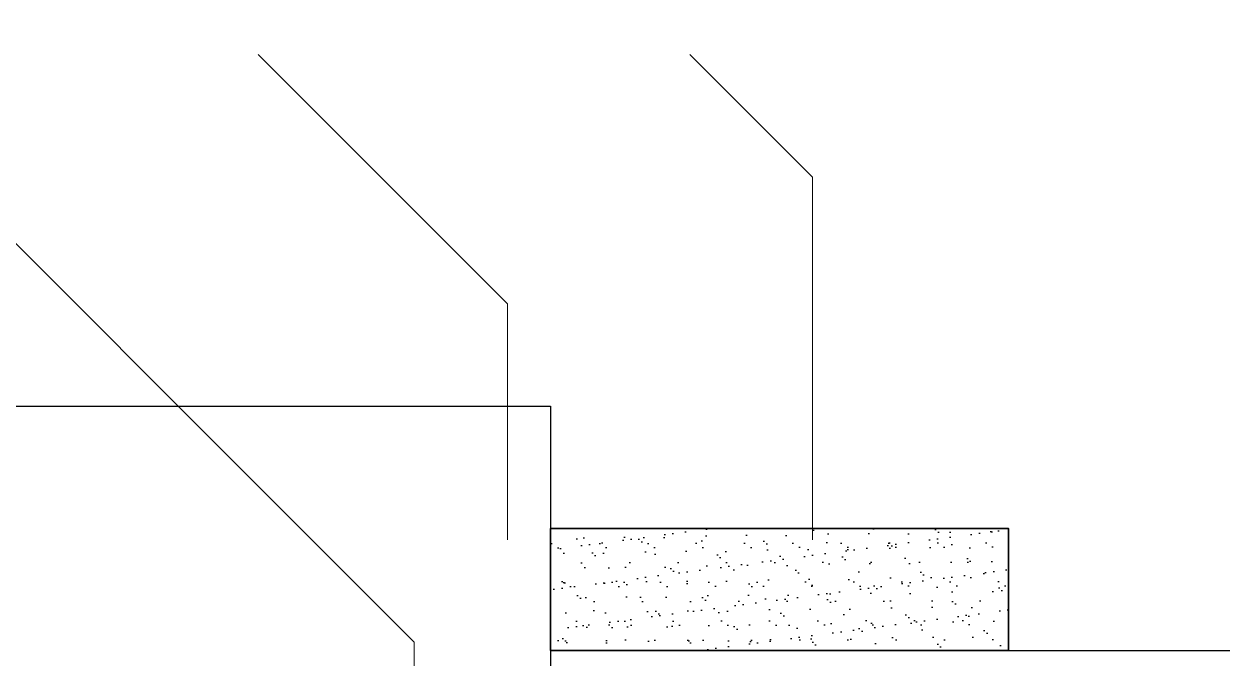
# Model space of a CAD drawing. Header units: millimetres. Extents: x 14753 to 45183, y 5640 to 19518.
# Drawn here: x 41673.9 to 41762.2, y 18291.2 to 18338 of the extents above; entities that cross this region are included whole.
import ezdxf

# ---------------------------------------------------------------- set-up
doc = ezdxf.new("R2010")
doc.units = ezdxf.units.MM
doc.linetypes.add('DASHDOT2', pattern=[0.5, 0.25, -0.125, 0, -0.125])
doc.linetypes.add('HIDDEN', pattern=[0.375, 0.25, -0.125])
for name, color, linetype in [('5', 5, 'HIDDEN'), ('pencere', 2, 'Continuous'), ('SIVA', 8, 'Continuous'), ('tarama', 253, 'Continuous')]:
    doc.layers.add(name, color=color, linetype=linetype)
doc.layers.add('söve', color=126, linetype='Continuous', lineweight=35)
doc.layers.add('YAZI', color=1, linetype='Continuous', lineweight=0)

# ---------------------------------------------------------------- blocks, each defined once
blk = doc.blocks.new('A$C1A495F32')
at = {"layer": 'tarama'}
h = blk.add_hatch(dxfattribs=at)
h.set_pattern_fill('AR-SAND', color=256, scale=0.0002, style=0)
h.set_pattern_definition([(37.5, (5.4375, 4.0625), (-0.0008, 0.0244707), [0, -0.019304, 0, -0.02159, 0, -0.0206375]), (7.5, (5.4375, 4.0625), (0.0224762, 0.0358413), [0, -0.010414, 0, -0.017399, 0, -0.0066675]), (327.5, (5.421879, 4.0625), (0.0395496, 7.19e-05), [0, -0.00635, 0, -0.02286, 0, -0.029845]), (317.5, (5.42188, 4.0625), (0.0381778, 0.0111465), [0, -0.003175, 0, -0.014986, 0, -0.017145])])
h.paths.add_polyline_path([(5.4375, 4.1625), (5.8125, 4.1625), (5.8125, 4.0625), (5.4375, 4.0625)])
at = {"layer": 'pencere', "linetype": 'Continuous'}
blk.add_lwpolyline([(2.0625, 4.0625), (2.0625, 4.2625), (5.4375, 4.2625), (5.4375, 4.0625)], dxfattribs=at)
at = {"layer": 'SIVA'}
blk.add_line((5.4375, 4.0625), (5.4375, 3.8), dxfattribs=at)
at = {"layer": 'SIVA', "ltscale": 10}
blk.add_lwpolyline([(5.4375, 4.0625), (7.48696, 4.0625)], dxfattribs=at)
at = {"layer": 'söve', "color": 34}
blk.add_lwpolyline([(5.4375, 4.1625), (5.8125, 4.1625), (5.8125, 4.0625), (5.4375, 4.0625)], close=True, dxfattribs=at)
at = {"layer": 'tarama', "linetype": 'DASHDOT2', "ltscale": 50}
blk.add_circle((3.75, 3.75), 3.75, dxfattribs=at)
at = {"layer": 'YAZI', "linetype": 'Continuous'}
for points in [[(5.32587, 3.84852), (5.32587, 4.0692), (4.84442, 4.55066)], [(5.40208, 4.15317), (5.40208, 4.34655), (5.19797, 4.55066)], [(5.65208, 4.15317), (5.65208, 4.4501), (5.55152, 4.55066)]]:
    blk.add_lwpolyline(points, dxfattribs=at)

msp = doc.modelspace()

# ---------------------------------------------------------------- block references
at = {"layer": '5', "color": 8, "linetype": 'ByBlock', "xscale": 90.00000000014552, "yscale": 90.00000000014552, "zscale": 90.00000000014552}
msp.add_blockref('A$C1A495F32', (41223.326, 17926.161, -574.204), dxfattribs=at)

doc.saveas('drawing.dxf')
